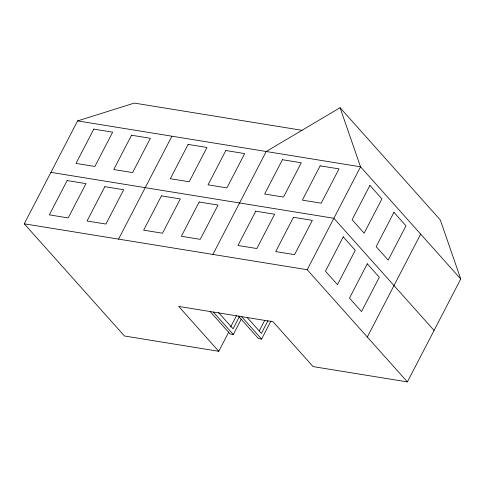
<?xml version="1.0" encoding="UTF-8"?>
<svg xmlns="http://www.w3.org/2000/svg" width="485" height="485" viewBox="0 0 485 485"><rect width="100%" height="100%" fill="white"/><g stroke="black" fill="none" stroke-linecap="round" stroke-linejoin="round"><path stroke-width="0.73" d="M228.817 331.916L218.771 351.298L124.457 335.996L24.25 223.815L77.594 120.898L134.333 103.093L302.222 130.338M118.564 239.117L171.914 136.2M212.879 254.419L266.229 151.508L340.058 107.7L440.265 219.881L460.75 278.99L407.406 381.907L313.086 366.599L273.006 321.731L178.692 306.429L218.771 351.298M230.636 326.957L236.498 315.644M239.299 316.82L233.091 328.8L218.559 312.534M210.126 311.528L230.169 333.965L233.315 334.474L241.281 319.106M259.275 330.885L264.792 320.233M267.938 320.743L261.385 333.389L247.356 317.687M238.42 316.117L258.463 338.554L261.609 339.063L270.963 321.021M407.406 381.907L307.193 269.727L360.543 166.81L340.058 107.7M367.321 337.033L420.665 234.116M77.594 120.898L360.543 166.81L460.75 278.99M50.925 172.357L333.868 218.268L434.075 330.449M24.25 223.815L307.193 269.727M241.566 316.626L261.609 339.063M213.273 312.037L233.315 334.474M67.118 180.565L49.337 214.867L68.197 217.929L85.984 183.627L67.118 180.565M93.793 129.107L76.012 163.409L94.872 166.47L112.653 132.169L93.793 129.107M104.845 186.683L87.064 220.99L105.924 224.052L123.705 189.744L104.845 186.683M131.52 135.23L113.739 169.532L132.599 172.593L150.38 138.286L131.52 135.23M161.432 195.867L143.651 230.175L162.517 233.23L180.299 198.929L161.432 195.867M188.107 144.409L170.326 178.716L189.186 181.778L206.968 147.47L188.107 144.409M199.159 201.99L181.378 236.292L200.238 239.354L218.026 205.052L199.159 201.99M225.834 150.532L208.053 184.833L226.913 187.895L244.695 153.593L225.834 150.532M255.747 211.169L237.965 245.477L256.832 248.538L274.613 214.231L255.747 211.169M282.422 159.71L264.64 194.018L283.501 197.08L301.288 162.772L282.422 159.71M293.473 217.292L275.692 251.594L294.559 254.655L312.34 220.354L293.473 217.292M320.149 165.834L302.367 200.141L321.228 203.197L339.009 168.895L320.149 165.834M343.228 236.874L325.441 271.182L337.469 284.64L355.25 250.339L343.228 236.874M369.897 185.415L352.116 219.723L364.144 233.182L381.925 198.88L369.897 185.415M367.278 263.798L349.491 298.105L361.519 311.564L379.3 277.256L367.278 263.798M393.947 212.339L376.166 246.647L388.194 260.106L405.975 225.804L393.947 212.339"/></g></svg>
